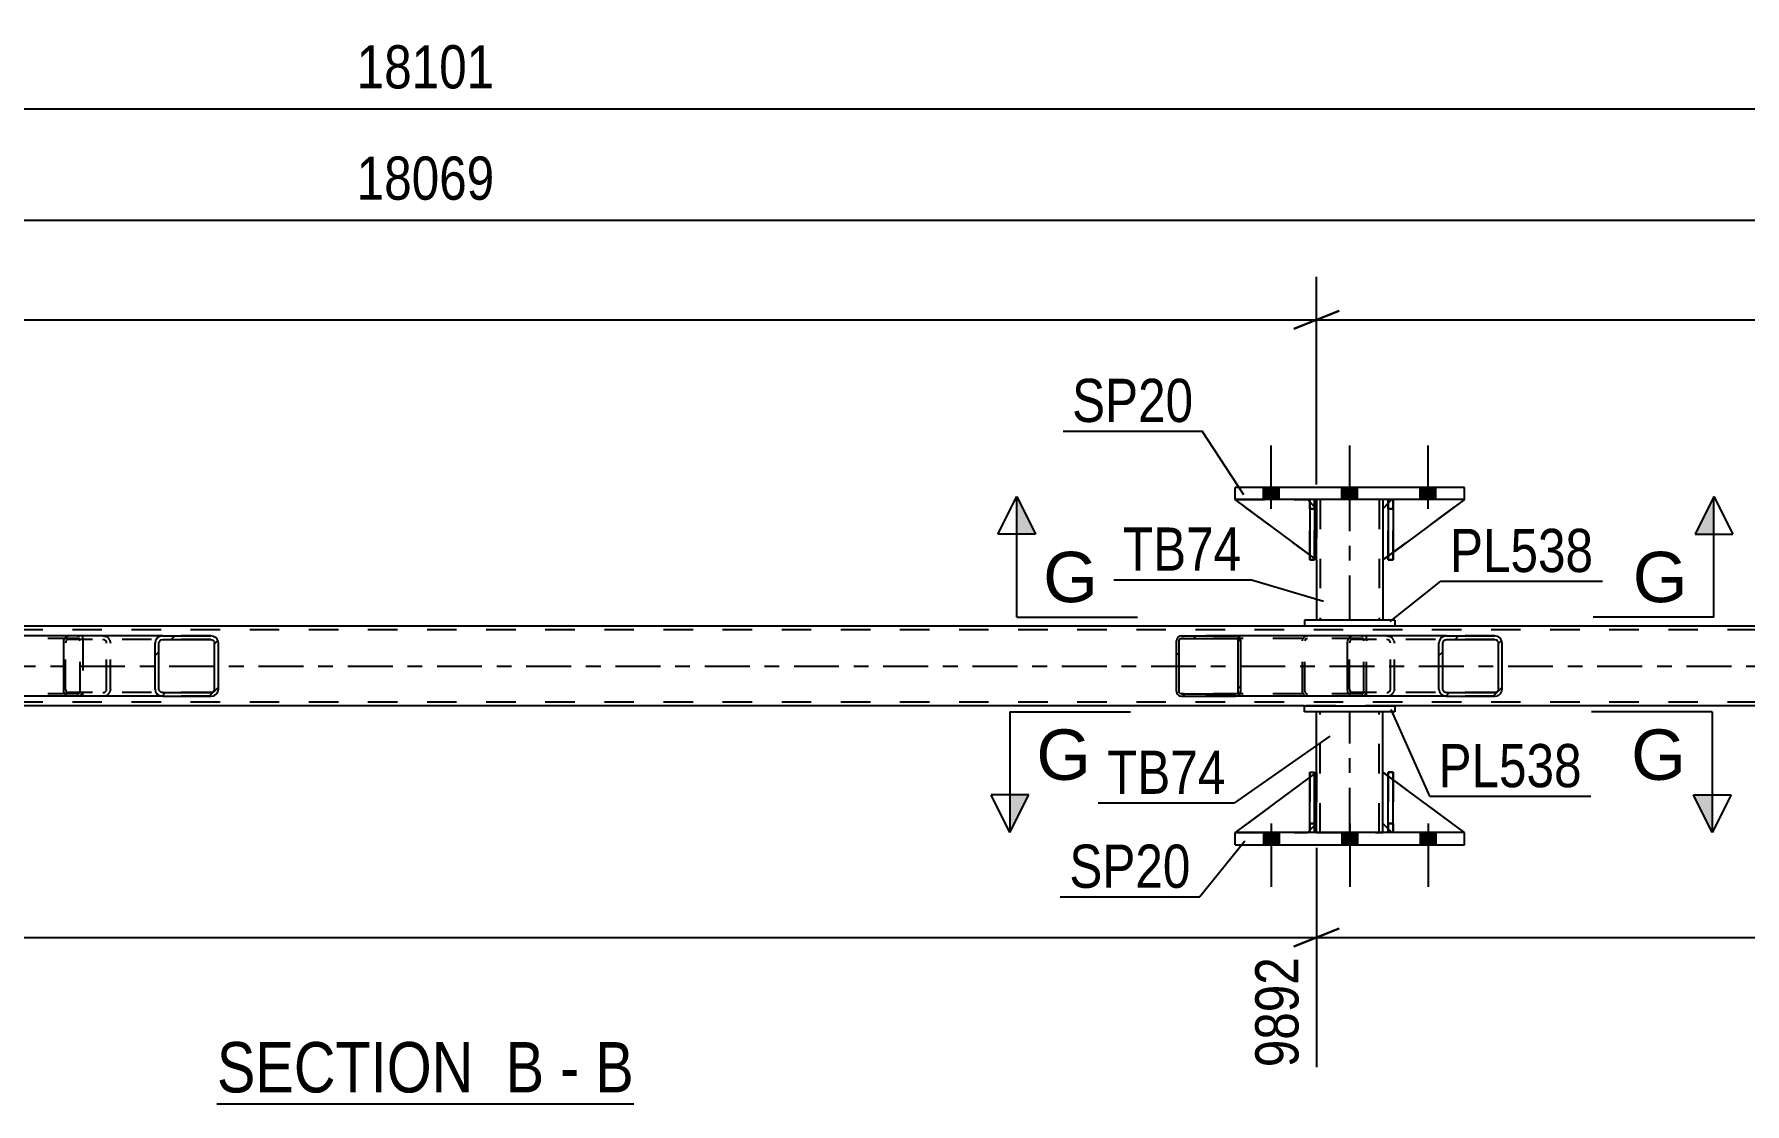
# Model space of a CAD drawing. Header units: millimetres. Extents: x 0 to 841, y 0 to 594.
# Drawn here: x 422.2 to 535.7, y 197.2 to 268.1 of the extents above; entities that cross this region are included whole.
import ezdxf

# ---------------------------------------------------------------- set-up
doc = ezdxf.new("R2010")
doc.units = ezdxf.units.MM
doc.linetypes.add('DXK_LINE_DOT2', pattern=[3.9198, 1.9599, -1.9599])
doc.linetypes.add('DXK_LINE_DOT3', pattern=[5.9187, 2.979, -0.9799, 0.9799, -0.9799])
doc.styles.add('Arial', font='ARIAL.TTF', dxfattribs={"height": 0.2})
doc.styles.add('Arial Narrow', font='ARIALN.TTF', dxfattribs={"height": 0.2})

# ---------------------------------------------------------------- blocks, each defined once
blk = doc.blocks.new('Unknown-318887585-12 - 3094')
at = {"color": 6, "linetype": 'Continuous'}
blk.add_line((434.36, 197.17), (462, 197.17), dxfattribs=at)
at = {"color": 0, "linetype": 'Continuous'}
for points in [[(452.46, 197.92), (452.46, 201.42), (434.36, 201.42), (434.36, 197.92)], [(456.07, 197.92), (456.07, 201.42), (453.51, 201.42), (453.51, 197.92)], [(458.4, 197.92), (458.4, 201.42), (457.12, 201.42), (457.12, 197.92)], [(462, 197.92), (462, 201.42), (459.45, 201.42), (459.45, 197.92)]]:
    blk.add_wipeout(points, dxfattribs=at)
at = {"color": 7, "linetype": 'Continuous', "style": 'Arial Narrow'}
for s, p in [('SECTION ', (434.36, 197.92)), ('B', (453.51, 197.92)), ('B', (459.45, 197.92)), ('-', (457.12, 197.92))]:
    blk.add_text(s, height=3.34, dxfattribs=at).set_placement(p)
blk = doc.blocks.new('Bolt-318887585-3137 - 3094')
at = {"linetype": 'Continuous'}
for points in [[(503.76, 237.23), (504.8, 237.23), (504.8, 238.03), (503.76, 238.03)], [(503.76, 237.23), (504.8, 237.23), (504.8, 238.03), (503.76, 238.03)], [(503.76, 237.23), (504.8, 237.23), (504.8, 238.03), (503.76, 238.03)], [(508.96, 237.23), (510, 237.23), (510, 238.03), (508.96, 238.03)], [(508.96, 237.23), (510, 237.23), (510, 238.03), (508.96, 238.03)], [(514.16, 237.23), (515.2, 237.23), (515.2, 238.03), (514.16, 238.03)], [(514.16, 237.23), (515.2, 237.23), (515.2, 238.03), (514.16, 238.03)], [(514.16, 237.23), (515.2, 237.23), (515.2, 238.03), (514.16, 238.03)]]:
    blk.add_hatch(color=1, dxfattribs=at).paths.add_polyline_path(points)
at = {"color": 1, "linetype": 'Continuous'}
for p, q in [((504.28, 236.63), (504.28, 240.83)), ((504.28, 236.63), (504.28, 240.83)), ((504.28, 236.63), (504.28, 240.83)), ((509.48, 236.63), (509.48, 240.83)), ((509.48, 236.63), (509.48, 240.83)), ((514.68, 236.63), (514.68, 240.83)), ((514.68, 236.63), (514.68, 240.83)), ((514.68, 236.63), (514.68, 240.83)), ((503.76, 237.23), (503.76, 238.03)), ((503.76, 237.23), (503.76, 238.03)), ((503.76, 237.23), (503.76, 238.03)), ((504.8, 237.23), (504.8, 238.03)), ((504.8, 237.23), (504.8, 238.03)), ((504.8, 237.23), (504.8, 238.03)), ((508.96, 237.23), (508.96, 238.03)), ((508.96, 237.23), (508.96, 238.03)), ((510, 237.23), (510, 238.03)), ((510, 237.23), (510, 238.03)), ((514.16, 237.23), (514.16, 238.03)), ((514.16, 237.23), (514.16, 238.03)), ((514.16, 237.23), (514.16, 238.03)), ((515.2, 237.23), (515.2, 238.03)), ((515.2, 237.23), (515.2, 238.03)), ((515.2, 237.23), (515.2, 238.03))]:
    blk.add_line(p, q, dxfattribs=at)
blk = doc.blocks.new('Bolt-318887585-3138 - 3094')
at = {"linetype": 'Continuous'}
for points in [[(504.8, 215.15), (503.76, 215.15), (503.76, 214.35), (504.8, 214.35)], [(504.8, 215.15), (503.76, 215.15), (503.76, 214.35), (504.8, 214.35)], [(504.8, 215.15), (503.76, 215.15), (503.76, 214.35), (504.8, 214.35)], [(510, 215.15), (508.96, 215.15), (508.96, 214.35), (510, 214.35)], [(510, 215.15), (508.96, 215.15), (508.96, 214.35), (510, 214.35)], [(515.2, 215.15), (514.16, 215.15), (514.16, 214.35), (515.2, 214.35)], [(515.2, 215.15), (514.16, 215.15), (514.16, 214.35), (515.2, 214.35)], [(515.2, 215.15), (514.16, 215.15), (514.16, 214.35), (515.2, 214.35)]]:
    blk.add_hatch(color=1, dxfattribs=at).paths.add_polyline_path(points)
at = {"color": 1, "linetype": 'Continuous'}
for p, q in [((504.28, 215.75), (504.28, 211.55)), ((504.28, 215.75), (504.28, 211.55)), ((504.28, 215.75), (504.28, 211.55)), ((509.48, 215.75), (509.48, 211.55)), ((509.48, 215.75), (509.48, 211.55)), ((514.68, 215.75), (514.68, 211.55)), ((514.68, 215.75), (514.68, 211.55)), ((514.68, 215.75), (514.68, 211.55)), ((503.76, 215.15), (503.76, 214.35)), ((503.76, 215.15), (503.76, 214.35)), ((503.76, 215.15), (503.76, 214.35)), ((504.8, 215.15), (504.8, 214.35)), ((504.8, 215.15), (504.8, 214.35)), ((504.8, 215.15), (504.8, 214.35)), ((508.96, 215.15), (508.96, 214.35)), ((508.96, 215.15), (508.96, 214.35)), ((510, 215.15), (510, 214.35)), ((510, 215.15), (510, 214.35)), ((514.16, 215.15), (514.16, 214.35)), ((514.16, 215.15), (514.16, 214.35)), ((514.16, 215.15), (514.16, 214.35)), ((515.2, 215.15), (515.2, 214.35)), ((515.2, 215.15), (515.2, 214.35)), ((515.2, 215.15), (515.2, 214.35))]:
    blk.add_line(p, q, dxfattribs=at)
blk = doc.blocks.new('Part-318887585-3231 - 3094')
at = {"color": 2, "linetype": 'Continuous'}
for p, q in [((512.35, 237.23), (512.03, 237.23)), ((512.03, 237.23), (512.03, 233.23)), ((512.35, 237.23), (512.35, 237.23)), ((512.35, 237.23), (512.35, 233.23)), ((512.35, 233.23), (512.03, 233.23))]:
    blk.add_line(p, q, dxfattribs=at)
at = {"color": 7, "linetype": 'DXK_LINE_DOT2'}
for p, q in [((512.03, 236.63), (512.03, 237.23)), ((512.35, 236.63), (512.35, 237.23)), ((512.35, 237.23), (512.35, 237.23)), ((512.35, 236.63), (512.03, 236.63)), ((512.03, 236.63), (512.03, 233.23)), ((512.35, 233.23), (512.35, 236.63))]:
    blk.add_line(p, q, dxfattribs=at)
blk = doc.blocks.new('Part-318887585-3232 - 3094')
at = {"color": 7, "linetype": 'DXK_LINE_DOT2'}
for p, q in [((507.28, 233.23), (501.88, 237.23)), ((501.88, 237.23), (506.68, 237.23)), ((506.68, 237.23), (507.28, 236.63)), ((507.28, 236.63), (506.68, 237.23)), ((507.28, 236.63), (507.28, 233.23)), ((507.28, 236.63), (507.28, 236.63)), ((507.28, 236.63), (507.28, 233.23))]:
    blk.add_line(p, q, dxfattribs=at)
blk = doc.blocks.new('Part-318887585-3168 - 3094')
at = {"linetype": 'Continuous'}
h = blk.add_hatch(dxfattribs=at)
h.set_pattern_fill('', scale=0.7, style=0, pattern_type=0)
h.set_pattern_definition([(45, (502.2196, 227.995), (-1.57154, 1.57154), [])])
h.paths.add_polyline_path([(502.25, 227.87), (502.22, 227.99), (502.15, 228.1), (502.04, 228.17), (501.9, 228.19), (498.33, 228.19), (498.2, 228.17), (498.09, 228.1), (498.01, 227.99), (497.99, 227.87), (497.99, 224.51), (498.01, 224.39), (498.09, 224.29), (498.2, 224.22), (498.33, 224.19), (501.9, 224.19), (502.04, 224.22), (502.15, 224.29), (502.22, 224.39), (502.25, 224.51)])
h.paths.add_polyline_path([(502.06, 224.45), (502.03, 224.4), (501.97, 224.36), (501.9, 224.35), (498.33, 224.35), (498.26, 224.36), (498.21, 224.4), (498.17, 224.45), (498.16, 224.51), (498.16, 227.87), (498.17, 227.93), (498.21, 227.99), (498.26, 228.02), (498.33, 228.03), (501.9, 228.03), (501.97, 228.02), (502.03, 227.99), (502.06, 227.93), (502.08, 227.87), (502.08, 224.51)])
at = {"color": 2, "linetype": 'Continuous'}
for p, q in [((498.33, 228.19), (498.2, 228.17)), ((498.21, 227.99), (498.26, 228.02)), ((498.26, 228.02), (498.33, 228.03)), ((498.33, 228.19), (501.9, 228.19)), ((498.33, 228.03), (501.9, 228.03)), ((509.6, 228.19), (501.9, 228.19)), ((502.04, 228.17), (501.9, 228.19)), ((501.9, 228.03), (501.97, 228.02)), ((501.97, 228.02), (502.03, 227.99)), ((498.01, 227.99), (497.99, 227.87)), ((497.99, 224.51), (497.99, 227.87)), ((498.16, 227.87), (498.17, 227.93)), ((498.16, 224.51), (498.16, 227.87)), ((498.17, 227.93), (498.21, 227.99)), ((502.03, 227.99), (502.06, 227.93)), ((502.06, 227.93), (502.08, 227.87)), ((502.08, 224.51), (502.08, 227.87)), ((502.25, 227.87), (502.22, 227.99)), ((502.25, 224.51), (502.25, 227.87)), ((497.99, 224.51), (498.01, 224.39)), ((498.17, 224.45), (498.16, 224.51)), ((498.21, 224.4), (498.17, 224.45)), ((498.2, 224.22), (498.33, 224.19)), ((498.26, 224.36), (498.21, 224.4)), ((498.33, 224.35), (498.26, 224.36)), ((498.33, 224.35), (501.9, 224.35)), ((498.33, 224.19), (501.9, 224.19)), ((501.97, 224.36), (501.9, 224.35)), ((501.9, 224.19), (502.04, 224.22)), ((509.6, 224.19), (501.9, 224.19)), ((502.03, 224.4), (501.97, 224.36)), ((502.06, 224.45), (502.03, 224.4)), ((502.08, 224.51), (502.06, 224.45)), ((502.22, 224.39), (502.25, 224.51))]:
    blk.add_line(p, q, dxfattribs=at)
at = {"color": 7, "linetype": 'DXK_LINE_DOT2'}
for p, q in [((501.9, 228.19), (498.33, 228.19)), ((510.25, 228.03), (498.33, 228.03)), ((506.55, 228.17), (506.68, 228.19)), ((506.57, 227.99), (506.61, 228.02)), ((506.61, 228.02), (506.68, 228.03)), ((510.25, 228.19), (509.6, 228.19)), ((510.25, 228.19), (510.38, 228.17)), ((510.32, 228.02), (510.25, 228.03)), ((510.37, 227.99), (510.32, 228.02)), ((506.34, 227.87), (506.36, 227.99)), ((506.34, 224.51), (506.34, 227.87)), ((506.52, 227.93), (506.51, 227.87)), ((506.51, 224.51), (506.51, 227.87)), ((506.56, 227.99), (506.52, 227.93)), ((506.56, 227.99), (506.57, 227.99)), ((510.41, 227.93), (510.37, 227.99)), ((510.42, 227.87), (510.41, 227.93)), ((510.42, 224.51), (510.42, 227.87)), ((510.57, 227.99), (510.59, 227.9)), ((510.59, 227.9), (510.59, 227.87)), ((510.59, 224.51), (510.59, 227.87)), ((510.25, 224.35), (498.33, 224.35)), ((501.9, 224.19), (498.33, 224.19)), ((506.36, 224.39), (506.34, 224.51)), ((506.51, 224.51), (506.52, 224.45)), ((506.52, 224.45), (506.56, 224.4)), ((506.68, 224.19), (506.55, 224.22)), ((506.56, 224.4), (506.57, 224.39)), ((506.57, 224.39), (506.61, 224.36)), ((506.61, 224.36), (506.68, 224.35)), ((510.25, 224.19), (509.6, 224.19)), ((510.25, 224.35), (510.32, 224.36)), ((510.38, 224.22), (510.25, 224.19)), ((510.32, 224.36), (510.37, 224.4)), ((510.37, 224.4), (510.41, 224.45)), ((510.41, 224.45), (510.42, 224.51)), ((510.59, 224.49), (510.57, 224.39)), ((510.59, 224.51), (510.59, 224.49))]:
    blk.add_line(p, q, dxfattribs=at)
at = {"color": 2, "linetype": 'Continuous'}
for centre, start, end in [((498.32, 227.86), 110.7583, 155.68), ((501.92, 227.86), 24.32, 69.2417), ((498.32, 224.53), 204.32, 249.2417), ((501.92, 224.53), 290.7583, 335.68)]:
    blk.add_arc(centre, 0.331, start, end, dxfattribs=at)
at = {"color": 7, "linetype": 'DXK_LINE_DOT2'}
for centre, start, end in [((506.67, 227.86), 110.7583, 155.68), ((506.67, 224.53), 204.32, 249.2417), ((510.27, 224.53), 290.7583, 335.68)]:
    blk.add_arc(centre, 0.331, start, end, dxfattribs=at)
blk = doc.blocks.new('Part-318887585-3233 - 3094')
at = {"color": 2, "linetype": 'Continuous'}
for p, q in [((506.83, 233.56), (501.88, 237.23)), ((506.83, 237.08), (506.68, 237.23)), ((507.28, 236.63), (507.15, 236.76)), ((507.28, 236.63), (507.28, 236.63)), ((507.28, 233.23), (507.28, 236.63)), ((507.15, 233.33), (507.28, 233.23)), ((507.28, 233.23), (507.28, 233.23))]:
    blk.add_line(p, q, dxfattribs=at)
at = {"color": 7, "linetype": 'DXK_LINE_DOT2'}
for p, q in [((506.68, 237.23), (501.88, 237.23)), ((506.68, 237.23), (507.28, 236.63)), ((507.15, 236.76), (506.83, 237.08)), ((507.28, 236.63), (507.28, 233.23)), ((507.15, 233.33), (506.83, 233.56))]:
    blk.add_line(p, q, dxfattribs=at)
blk = doc.blocks.new('Part-318887585-3169 - 3094')
at = {"linetype": 'Continuous'}
h = blk.add_hatch(dxfattribs=at)
h.set_pattern_fill('', scale=0.7, style=0, pattern_type=0)
h.set_pattern_definition([(45, (434.4174, 227.8961), (-1.57154, 1.57154), [])])
h.paths.add_polyline_path([(434.46, 227.71), (434.42, 227.9), (434.31, 228.05), (434.15, 228.16), (433.95, 228.19), (430.77, 228.19), (430.58, 228.16), (430.41, 228.05), (430.3, 227.9), (430.27, 227.71), (430.27, 224.67), (430.3, 224.49), (430.41, 224.33), (430.58, 224.23), (430.77, 224.19), (433.95, 224.19), (434.15, 224.23), (434.31, 224.33), (434.42, 224.49), (434.46, 224.67)])
h.paths.add_polyline_path([(434.19, 224.58), (434.13, 224.5), (434.05, 224.45), (433.95, 224.43), (430.77, 224.43), (430.67, 224.45), (430.59, 224.5), (430.54, 224.58), (430.52, 224.67), (430.52, 227.71), (430.54, 227.8), (430.59, 227.88), (430.67, 227.93), (430.77, 227.95), (433.95, 227.95), (434.05, 227.93), (434.13, 227.88), (434.19, 227.8), (434.2, 227.71), (434.2, 224.67)])
at = {"color": 2, "linetype": 'Continuous'}
for p, q in [((424.22, 227.9), (424.28, 228.05)), ((424.28, 228.05), (424.36, 228.16)), ((424.36, 228.16), (424.47, 228.19)), ((430.77, 228.19), (424.47, 228.19)), ((430.77, 228.19), (430.58, 228.16)), ((430.77, 228.19), (433.95, 228.19)), ((434.15, 228.16), (433.95, 228.19)), ((424.2, 227.71), (424.22, 227.9)), ((424.2, 224.67), (424.2, 227.71)), ((430.3, 227.9), (430.27, 227.71)), ((430.27, 224.67), (430.27, 227.71)), ((430.52, 227.71), (430.54, 227.8)), ((430.52, 224.67), (430.52, 227.71)), ((430.54, 227.8), (430.59, 227.88)), ((430.59, 227.88), (430.67, 227.93)), ((430.67, 227.93), (430.77, 227.95)), ((430.77, 227.95), (433.95, 227.95)), ((433.95, 227.95), (434.05, 227.93)), ((434.05, 227.93), (434.13, 227.88)), ((434.13, 227.88), (434.19, 227.8)), ((434.19, 227.8), (434.2, 227.71)), ((434.2, 224.67), (434.2, 227.71)), ((434.46, 227.71), (434.42, 227.9)), ((434.46, 224.67), (434.46, 227.71)), ((424.22, 224.49), (424.2, 224.67)), ((430.27, 224.67), (430.3, 224.49)), ((430.54, 224.58), (430.52, 224.67)), ((434.2, 224.67), (434.19, 224.58)), ((434.42, 224.49), (434.46, 224.67)), ((424.28, 224.33), (424.22, 224.49)), ((424.36, 224.23), (424.28, 224.33)), ((424.47, 224.19), (424.36, 224.23)), ((430.77, 224.19), (424.47, 224.19)), ((430.59, 224.5), (430.54, 224.58)), ((430.58, 224.23), (430.77, 224.19)), ((430.67, 224.45), (430.59, 224.5)), ((430.77, 224.43), (430.67, 224.45)), ((430.77, 224.43), (433.95, 224.43)), ((430.77, 224.19), (433.95, 224.19)), ((434.05, 224.45), (433.95, 224.43)), ((433.95, 224.19), (434.15, 224.23)), ((434.13, 224.5), (434.05, 224.45)), ((434.19, 224.58), (434.13, 224.5))]:
    blk.add_line(p, q, dxfattribs=at)
at = {"color": 7, "linetype": 'DXK_LINE_DOT2'}
for p, q in [((425.46, 227.95), (425.46, 228.19)), ((426.8, 228.19), (427, 228.16)), ((433.95, 228.19), (430.77, 228.19)), ((424.34, 227.8), (424.33, 227.71)), ((424.33, 224.67), (424.33, 227.71)), ((424.37, 227.88), (424.34, 227.8)), ((424.42, 227.93), (424.37, 227.88)), ((424.47, 227.95), (424.42, 227.93)), ((433.95, 227.95), (424.47, 227.95)), ((426.9, 227.93), (426.8, 227.95)), ((426.98, 227.88), (426.9, 227.93)), ((427.03, 227.8), (426.98, 227.88)), ((427.05, 227.71), (427.03, 227.8)), ((427.05, 224.67), (427.05, 227.71)), ((427.27, 227.9), (427.31, 227.71)), ((427.31, 224.67), (427.31, 227.71)), ((424.33, 224.67), (424.34, 224.58)), ((427.03, 224.58), (427.05, 224.67)), ((427.31, 224.67), (427.27, 224.49)), ((424.34, 224.58), (424.37, 224.5)), ((424.37, 224.5), (424.42, 224.45)), ((424.42, 224.45), (424.47, 224.43)), ((433.95, 224.43), (424.47, 224.43)), ((425.46, 224.19), (425.46, 224.43)), ((426.8, 224.43), (426.9, 224.45)), ((427, 224.23), (426.8, 224.19)), ((426.9, 224.45), (426.98, 224.5)), ((426.98, 224.5), (427.03, 224.58)), ((433.95, 224.19), (430.77, 224.19))]:
    blk.add_line(p, q, dxfattribs=at)
for centre, start, end in [((426.82, 227.7), 23.8494, 68.8059), ((426.82, 224.69), 291.1941, 336.1506)]:
    blk.add_arc(centre, 0.492, start, end, dxfattribs=at)
at = {"color": 2, "linetype": 'Continuous'}
for centre, start, end in [((430.75, 227.7), 111.1941, 156.1506), ((433.97, 227.7), 23.8494, 68.8059), ((430.75, 224.69), 203.8494, 248.8059), ((433.97, 224.69), 291.1941, 336.1506)]:
    blk.add_arc(centre, 0.492, start, end, dxfattribs=at)
blk = doc.blocks.new('Part-318887585-3234 - 3094')
at = {"color": 7, "linetype": 'DXK_LINE_DOT2'}
for p, q in [((512.28, 237.23), (511.68, 236.63)), ((511.68, 233.23), (517.08, 237.23)), ((517.08, 237.23), (512.28, 237.23)), ((511.68, 236.63), (511.68, 233.23))]:
    blk.add_line(p, q, dxfattribs=at)
blk = doc.blocks.new('Part-318887585-3174 - 3094')
at = {"color": 7, "linetype": 'DXK_LINE_DOT2'}
for p, q in [((775.6, 228.59), (111.25, 228.59)), ((512.48, 228.83), (506.48, 228.83)), ((775.6, 223.79), (111.25, 223.79)), ((512.48, 223.55), (506.48, 223.55))]:
    blk.add_line(p, q, dxfattribs=at)
at = {"color": 2, "linetype": 'Continuous'}
for p, q in [((506.48, 228.83), (257.26, 228.83)), ((676.75, 228.83), (512.48, 228.83)), ((506.48, 223.55), (257.26, 223.55)), ((676.75, 223.55), (512.48, 223.55))]:
    blk.add_line(p, q, dxfattribs=at)
at = {"color": 7, "linetype": 'DXK_LINE_DOT3'}
blk.add_line((111.59, 226.19), (775.6, 226.19), dxfattribs=at)
blk = doc.blocks.new('Part-318887585-3340 - 3094')
at = {"color": 2, "linetype": 'Continuous'}
for p, q in [((507.15, 237.23), (506.83, 237.23)), ((506.83, 237.23), (506.83, 233.23)), ((507.15, 237.23), (507.15, 237.23)), ((507.15, 237.23), (507.15, 233.23)), ((507.15, 233.23), (506.83, 233.23))]:
    blk.add_line(p, q, dxfattribs=at)
at = {"color": 7, "linetype": 'DXK_LINE_DOT2'}
for p, q in [((506.83, 236.63), (506.83, 237.23)), ((507.15, 236.63), (507.15, 237.23)), ((507.15, 237.23), (507.15, 237.23)), ((507.15, 236.63), (506.83, 236.63)), ((506.83, 236.63), (506.83, 233.23)), ((507.15, 233.23), (507.15, 236.63))]:
    blk.add_line(p, q, dxfattribs=at)
blk = doc.blocks.new('Part-318887585-3229 - 3094')
at = {"color": 7, "linetype": 'DXK_LINE_DOT2'}
for p, q in [((512.03, 236.63), (512.03, 237.23)), ((512.03, 237.23), (512.03, 237.23)), ((512.03, 237.23), (512.03, 233.23)), ((512.35, 237.23), (512.03, 237.23)), ((512.35, 236.63), (512.35, 237.23)), ((512.35, 233.23), (512.35, 237.23)), ((512.03, 233.23), (512.03, 236.63)), ((512.03, 236.63), (512.35, 236.63)), ((512.35, 236.63), (512.35, 233.23)), ((512.03, 233.23), (512.35, 233.23))]:
    blk.add_line(p, q, dxfattribs=at)
blk = doc.blocks.new('Part-318887585-3253 - 3094')
at = {"color": 7, "linetype": 'DXK_LINE_DOT2'}
for p, q in [((506.83, 236.63), (506.83, 237.23)), ((506.83, 237.23), (506.83, 237.23)), ((506.83, 237.23), (506.83, 233.23)), ((507.15, 237.23), (506.83, 237.23)), ((507.15, 236.63), (507.15, 237.23)), ((507.15, 233.23), (507.15, 237.23)), ((506.83, 233.23), (506.83, 236.63)), ((506.83, 236.63), (507.15, 236.63)), ((507.15, 236.63), (507.15, 233.23)), ((506.83, 233.23), (507.15, 233.23))]:
    blk.add_line(p, q, dxfattribs=at)
blk = doc.blocks.new('Part-318887585-3274 - 3094')
at = {"color": 7, "linetype": 'DXK_LINE_DOT2'}
for p, q in [((512.28, 237.23), (512.03, 236.99)), ((517.08, 237.23), (512.28, 237.23)), ((512.35, 233.73), (512.03, 233.49))]:
    blk.add_line(p, q, dxfattribs=at)
at = {"color": 2, "linetype": 'Continuous'}
for p, q in [((517.08, 237.23), (512.35, 233.73)), ((512.03, 236.99), (511.68, 236.63)), ((511.68, 236.63), (511.68, 233.23)), ((512.03, 233.49), (511.68, 233.23))]:
    blk.add_line(p, q, dxfattribs=at)
blk = doc.blocks.new('Part-318887585-3276 - 3094')
at = {"color": 7, "linetype": 'DXK_LINE_DOT2'}
for p, q in [((512.35, 219.15), (512.03, 219.15)), ((512.03, 215.75), (512.03, 219.15)), ((512.03, 219.15), (512.03, 215.15)), ((512.35, 219.15), (512.35, 215.75)), ((512.35, 215.15), (512.35, 219.15)), ((512.35, 215.75), (512.03, 215.75)), ((512.03, 215.15), (512.03, 215.75)), ((512.35, 215.75), (512.35, 215.15)), ((512.35, 215.15), (512.03, 215.15)), ((512.35, 215.15), (512.35, 215.15))]:
    blk.add_line(p, q, dxfattribs=at)
blk = doc.blocks.new('Part-318887585-3278 - 3094')
at = {"color": 2, "linetype": 'Continuous'}
for p, q in [((512.03, 215.15), (512.03, 219.15)), ((512.03, 219.15), (512.35, 219.15)), ((512.35, 215.15), (512.35, 219.15)), ((512.03, 215.15), (512.03, 215.15)), ((512.35, 215.15), (512.03, 215.15))]:
    blk.add_line(p, q, dxfattribs=at)
at = {"color": 7, "linetype": 'DXK_LINE_DOT2'}
for p, q in [((512.03, 219.15), (512.03, 215.75)), ((512.35, 215.75), (512.35, 219.15)), ((512.03, 215.75), (512.03, 215.15)), ((512.03, 215.75), (512.35, 215.75)), ((512.35, 215.15), (512.35, 215.75)), ((512.35, 215.15), (512.35, 215.15))]:
    blk.add_line(p, q, dxfattribs=at)
blk = doc.blocks.new('Part-318887585-3279 - 3094')
at = {"color": 7, "linetype": 'DXK_LINE_DOT2'}
for p, q in [((507.28, 219.15), (501.88, 215.15)), ((507.28, 215.75), (507.28, 219.15)), ((507.28, 219.15), (507.28, 215.75)), ((506.68, 215.15), (507.28, 215.75)), ((507.28, 215.75), (506.68, 215.15)), ((507.28, 215.75), (507.28, 215.75)), ((501.88, 215.15), (506.68, 215.15))]:
    blk.add_line(p, q, dxfattribs=at)
blk = doc.blocks.new('Part-318887585-3283 - 3094')
at = {"linetype": 'Continuous'}
h = blk.add_hatch(dxfattribs=at)
h.set_pattern_fill('', scale=0.7, style=0, pattern_type=0)
h.set_pattern_definition([(45, (519.5516, 227.8961), (-1.57154, 1.57154), [])])
h.paths.add_polyline_path([(519.59, 227.71), (519.55, 227.9), (519.44, 228.05), (519.28, 228.16), (519.09, 228.19), (515.9, 228.19), (515.71, 228.16), (515.55, 228.05), (515.44, 227.9), (515.4, 227.71), (515.4, 224.67), (515.44, 224.49), (515.55, 224.33), (515.71, 224.23), (515.9, 224.19), (519.09, 224.19), (519.28, 224.23), (519.44, 224.33), (519.55, 224.49), (519.59, 224.67)])
h.paths.add_polyline_path([(519.32, 224.58), (519.26, 224.5), (519.18, 224.45), (519.09, 224.43), (515.9, 224.43), (515.81, 224.45), (515.73, 224.5), (515.67, 224.58), (515.65, 224.67), (515.65, 227.71), (515.67, 227.8), (515.73, 227.88), (515.81, 227.93), (515.9, 227.95), (519.09, 227.95), (519.18, 227.93), (519.26, 227.88), (519.32, 227.8), (519.34, 227.71), (519.34, 224.67)])
at = {"color": 2, "linetype": 'Continuous'}
for p, q in [((509.35, 227.9), (509.41, 228.05)), ((509.41, 228.05), (509.5, 228.16)), ((509.5, 228.16), (509.6, 228.19)), ((515.9, 228.19), (509.6, 228.19)), ((515.9, 228.19), (515.71, 228.16)), ((515.9, 228.19), (519.09, 228.19)), ((519.28, 228.16), (519.09, 228.19)), ((509.33, 227.71), (509.35, 227.9)), ((509.33, 224.67), (509.33, 227.71)), ((515.44, 227.9), (515.4, 227.71)), ((515.4, 224.67), (515.4, 227.71)), ((515.65, 227.71), (515.67, 227.8)), ((515.65, 224.67), (515.65, 227.71)), ((515.67, 227.8), (515.73, 227.88)), ((515.73, 227.88), (515.81, 227.93)), ((515.81, 227.93), (515.9, 227.95)), ((515.9, 227.95), (519.09, 227.95)), ((519.09, 227.95), (519.18, 227.93)), ((519.18, 227.93), (519.26, 227.88)), ((519.26, 227.88), (519.32, 227.8)), ((519.32, 227.8), (519.34, 227.71)), ((519.34, 224.67), (519.34, 227.71)), ((519.59, 227.71), (519.55, 227.9)), ((519.59, 224.67), (519.59, 227.71)), ((509.35, 224.49), (509.33, 224.67)), ((515.4, 224.67), (515.44, 224.49)), ((515.67, 224.58), (515.65, 224.67)), ((519.34, 224.67), (519.32, 224.58)), ((519.55, 224.49), (519.59, 224.67)), ((509.41, 224.33), (509.35, 224.49)), ((509.5, 224.23), (509.41, 224.33)), ((509.6, 224.19), (509.5, 224.23)), ((515.9, 224.19), (509.6, 224.19)), ((515.73, 224.5), (515.67, 224.58)), ((515.71, 224.23), (515.9, 224.19)), ((515.81, 224.45), (515.73, 224.5)), ((515.9, 224.43), (515.81, 224.45)), ((515.9, 224.43), (519.09, 224.43)), ((515.9, 224.19), (519.09, 224.19)), ((519.18, 224.45), (519.09, 224.43)), ((519.09, 224.19), (519.28, 224.23)), ((519.26, 224.5), (519.18, 224.45)), ((519.32, 224.58), (519.26, 224.5))]:
    blk.add_line(p, q, dxfattribs=at)
at = {"color": 7, "linetype": 'DXK_LINE_DOT2'}
for p, q in [((510.59, 227.95), (510.59, 228.19)), ((511.94, 228.19), (512.13, 228.16)), ((519.09, 228.19), (515.9, 228.19)), ((509.48, 227.8), (509.47, 227.71)), ((509.47, 224.67), (509.47, 227.71)), ((509.51, 227.88), (509.48, 227.8)), ((509.55, 227.93), (509.51, 227.88)), ((509.6, 227.95), (509.55, 227.93)), ((519.09, 227.95), (509.6, 227.95)), ((512.03, 227.93), (511.94, 227.95)), ((512.11, 227.88), (512.03, 227.93)), ((512.17, 227.8), (512.11, 227.88)), ((512.19, 227.71), (512.17, 227.8)), ((512.19, 224.67), (512.19, 227.71)), ((512.4, 227.9), (512.44, 227.71)), ((512.44, 224.67), (512.44, 227.71)), ((509.47, 224.67), (509.48, 224.58)), ((512.17, 224.58), (512.19, 224.67)), ((512.44, 224.67), (512.4, 224.49)), ((509.48, 224.58), (509.51, 224.5)), ((509.51, 224.5), (509.55, 224.45)), ((509.55, 224.45), (509.6, 224.43)), ((519.09, 224.43), (509.6, 224.43)), ((510.59, 224.19), (510.59, 224.43)), ((511.94, 224.43), (512.03, 224.45)), ((512.13, 224.23), (511.94, 224.19)), ((512.03, 224.45), (512.11, 224.5)), ((512.11, 224.5), (512.17, 224.58)), ((519.09, 224.19), (515.9, 224.19))]:
    blk.add_line(p, q, dxfattribs=at)
for centre, start, end in [((511.95, 227.7), 23.8494, 68.8059), ((511.95, 224.69), 291.1941, 336.1506)]:
    blk.add_arc(centre, 0.492, start, end, dxfattribs=at)
at = {"color": 2, "linetype": 'Continuous'}
for centre, start, end in [((515.89, 227.7), 111.1941, 156.1506), ((519.1, 227.7), 23.8494, 68.8059), ((515.89, 224.69), 203.8494, 248.8059), ((519.1, 224.69), 291.1941, 336.1506)]:
    blk.add_arc(centre, 0.492, start, end, dxfattribs=at)
blk = doc.blocks.new('Part-318887585-3286 - 3094')
at = {"color": 7, "linetype": 'DXK_LINE_DOT2'}
for p, q in [((507.15, 219.06), (506.83, 218.82)), ((507.28, 215.75), (507.28, 219.15)), ((507.28, 215.75), (506.68, 215.15)), ((507.15, 215.63), (506.83, 215.31)), ((501.88, 215.15), (506.68, 215.15))]:
    blk.add_line(p, q, dxfattribs=at)
at = {"color": 2, "linetype": 'Continuous'}
for p, q in [((507.28, 219.15), (507.15, 219.06)), ((507.28, 215.75), (507.28, 219.15)), ((506.83, 218.82), (501.88, 215.15)), ((507.28, 215.75), (507.15, 215.63)), ((507.28, 215.75), (507.28, 215.75)), ((506.83, 215.31), (506.68, 215.15))]:
    blk.add_line(p, q, dxfattribs=at)
blk = doc.blocks.new('Part-318887585-3287 - 3094')
at = {"color": 7, "linetype": 'DXK_LINE_DOT2'}
for p, q in [((511.68, 215.75), (511.68, 219.15)), ((511.68, 219.15), (517.08, 215.15)), ((512.28, 215.15), (511.68, 215.75)), ((517.08, 215.15), (512.28, 215.15))]:
    blk.add_line(p, q, dxfattribs=at)
blk = doc.blocks.new('Part-318887585-3288 - 3094')
at = {"color": 2, "linetype": 'Continuous'}
for p, q in [((511.68, 215.75), (511.68, 219.15)), ((512.03, 218.89), (511.68, 219.15)), ((517.08, 215.15), (512.35, 218.65)), ((512.03, 215.4), (511.68, 215.75))]:
    blk.add_line(p, q, dxfattribs=at)
at = {"color": 7, "linetype": 'DXK_LINE_DOT2'}
for p, q in [((512.35, 218.65), (512.03, 218.89)), ((512.28, 215.15), (512.03, 215.4)), ((517.08, 215.15), (512.28, 215.15)), ((517.08, 215.15), (517.08, 215.15)), ((517.08, 215.15), (517.08, 215.15))]:
    blk.add_line(p, q, dxfattribs=at)
blk = doc.blocks.new('Part-318887585-3293 - 3094')
at = {"color": 2, "linetype": 'Continuous'}
for p, q in [((501.88, 214.35), (501.88, 215.15)), ((517.08, 215.15), (501.88, 215.15)), ((517.08, 214.35), (517.08, 215.15)), ((501.88, 214.35), (517.08, 214.35))]:
    blk.add_line(p, q, dxfattribs=at)
at = {"color": 7, "linetype": 'DXK_LINE_DOT2'}
for p, q in [((501.88, 214.35), (501.88, 215.15)), ((517.08, 214.35), (517.08, 215.15))]:
    blk.add_line(p, q, dxfattribs=at)
blk = doc.blocks.new('Part-318887585-3298 - 3094')
at = {"color": 2, "linetype": 'Continuous'}
for p, q in [((501.88, 237.23), (501.88, 238.03)), ((517.08, 238.03), (501.88, 238.03)), ((517.08, 237.23), (501.88, 237.23)), ((517.08, 237.23), (517.08, 238.03))]:
    blk.add_line(p, q, dxfattribs=at)
at = {"color": 7, "linetype": 'DXK_LINE_DOT2'}
for p, q in [((501.88, 237.23), (501.88, 238.03)), ((517.08, 237.23), (517.08, 238.03))]:
    blk.add_line(p, q, dxfattribs=at)
blk = doc.blocks.new('Part-318887585-3309 - 3094')
at = {"linetype": 'Continuous'}
h = blk.add_hatch(dxfattribs=at)
h.set_pattern_fill('', scale=0.7, style=0, pattern_type=0)
h.set_pattern_definition([(45, (417.0853, 227.995), (-1.57154, 1.57154), [])])
h.paths.add_polyline_path([(417.11, 227.87), (417.09, 227.99), (417.01, 228.1), (416.9, 228.17), (416.77, 228.19), (413.2, 228.19), (413.06, 228.17), (412.95, 228.1), (412.88, 227.99), (412.85, 227.87), (412.85, 224.51), (412.88, 224.39), (412.95, 224.29), (413.06, 224.22), (413.2, 224.19), (416.77, 224.19), (416.9, 224.22), (417.01, 224.29), (417.09, 224.39), (417.11, 224.51)])
h.paths.add_polyline_path([(416.93, 224.45), (416.89, 224.4), (416.84, 224.36), (416.77, 224.35), (413.2, 224.35), (413.13, 224.36), (413.07, 224.4), (413.04, 224.45), (413.02, 224.51), (413.02, 227.87), (413.04, 227.93), (413.07, 227.99), (413.13, 228.02), (413.2, 228.03), (416.77, 228.03), (416.84, 228.02), (416.89, 227.99), (416.93, 227.93), (416.94, 227.87), (416.94, 224.51)])
at = {"color": 2, "linetype": 'Continuous'}
for p, q in [((413.2, 228.19), (413.06, 228.17)), ((413.07, 227.99), (413.13, 228.02)), ((413.13, 228.02), (413.2, 228.03)), ((413.2, 228.19), (416.77, 228.19)), ((413.2, 228.03), (416.77, 228.03)), ((424.47, 228.19), (416.77, 228.19)), ((416.9, 228.17), (416.77, 228.19)), ((416.77, 228.03), (416.84, 228.02)), ((416.84, 228.02), (416.89, 227.99)), ((412.88, 227.99), (412.85, 227.87)), ((412.85, 224.51), (412.85, 227.87)), ((413.02, 227.87), (413.04, 227.93)), ((413.02, 224.51), (413.02, 227.87)), ((413.04, 227.93), (413.07, 227.99)), ((416.89, 227.99), (416.93, 227.93)), ((416.93, 227.93), (416.94, 227.87)), ((416.94, 224.51), (416.94, 227.87)), ((417.11, 227.87), (417.09, 227.99)), ((417.11, 224.51), (417.11, 227.87)), ((412.85, 224.51), (412.88, 224.39)), ((413.04, 224.45), (413.02, 224.51)), ((413.07, 224.4), (413.04, 224.45)), ((413.06, 224.22), (413.2, 224.19)), ((413.13, 224.36), (413.07, 224.4)), ((413.2, 224.35), (413.13, 224.36)), ((413.2, 224.35), (416.77, 224.35)), ((413.2, 224.19), (416.77, 224.19)), ((416.84, 224.36), (416.77, 224.35)), ((416.77, 224.19), (416.9, 224.22)), ((424.47, 224.19), (416.77, 224.19)), ((416.89, 224.4), (416.84, 224.36)), ((416.93, 224.45), (416.89, 224.4)), ((416.94, 224.51), (416.93, 224.45)), ((417.09, 224.39), (417.11, 224.51))]:
    blk.add_line(p, q, dxfattribs=at)
at = {"color": 7, "linetype": 'DXK_LINE_DOT2'}
for p, q in [((416.77, 228.19), (413.2, 228.19)), ((425.12, 228.03), (413.2, 228.03)), ((421.41, 228.17), (421.54, 228.19)), ((421.44, 227.99), (421.48, 228.02)), ((421.48, 228.02), (421.54, 228.03)), ((425.12, 228.19), (424.47, 228.19)), ((425.12, 228.19), (425.25, 228.17)), ((425.19, 228.02), (425.12, 228.03)), ((425.24, 227.99), (425.19, 228.02)), ((421.2, 227.87), (421.23, 227.99)), ((421.2, 224.51), (421.2, 227.87)), ((421.39, 227.93), (421.37, 227.87)), ((421.37, 224.51), (421.37, 227.87)), ((421.42, 227.99), (421.39, 227.93)), ((421.42, 227.99), (421.44, 227.99)), ((425.28, 227.93), (425.24, 227.99)), ((425.29, 227.87), (425.28, 227.93)), ((425.29, 224.51), (425.29, 227.87)), ((425.43, 227.99), (425.46, 227.9)), ((425.46, 227.9), (425.46, 227.87)), ((425.46, 227.87), (425.46, 224.51)), ((425.12, 224.35), (413.2, 224.35)), ((416.77, 224.19), (413.2, 224.19)), ((421.23, 224.39), (421.2, 224.51)), ((421.37, 224.51), (421.39, 224.45)), ((421.39, 224.45), (421.42, 224.4)), ((421.54, 224.19), (421.41, 224.22)), ((421.42, 224.4), (421.48, 224.36)), ((421.48, 224.36), (421.54, 224.35)), ((425.12, 224.19), (424.47, 224.19)), ((425.12, 224.35), (425.19, 224.36)), ((425.25, 224.22), (425.12, 224.19)), ((425.19, 224.36), (425.24, 224.4)), ((425.24, 224.4), (425.28, 224.45)), ((425.28, 224.45), (425.29, 224.51)), ((425.46, 224.49), (425.43, 224.39)), ((425.46, 224.51), (425.46, 224.49))]:
    blk.add_line(p, q, dxfattribs=at)
at = {"color": 2, "linetype": 'Continuous'}
for centre, start, end in [((413.18, 227.86), 110.7583, 155.68), ((416.78, 227.86), 24.32, 69.2417), ((413.18, 224.53), 204.32, 249.2417), ((416.78, 224.53), 290.7583, 335.68)]:
    blk.add_arc(centre, 0.331, start, end, dxfattribs=at)
at = {"color": 7, "linetype": 'DXK_LINE_DOT2'}
for centre, start, end in [((421.53, 227.86), 110.7583, 155.68), ((421.53, 224.53), 204.32, 249.2417), ((425.13, 224.53), 290.7583, 335.68)]:
    blk.add_arc(centre, 0.331, start, end, dxfattribs=at)
blk = doc.blocks.new('Part-318887585-3311 - 3094')
at = {"color": 7, "linetype": 'DXK_LINE_DOT2'}
for p, q in [((506.83, 219.15), (507.15, 219.15)), ((506.83, 215.75), (506.83, 219.15)), ((506.83, 219.15), (506.83, 215.15)), ((507.15, 219.15), (507.15, 215.75)), ((507.15, 215.15), (507.15, 219.06)), ((507.15, 215.75), (506.83, 215.75)), ((506.83, 215.15), (506.83, 215.75)), ((507.15, 215.75), (507.15, 215.15)), ((507.15, 215.15), (506.83, 215.15)), ((507.15, 215.15), (507.15, 215.15))]:
    blk.add_line(p, q, dxfattribs=at)
blk = doc.blocks.new('Part-318887585-3313 - 3094')
at = {"color": 2, "linetype": 'Continuous'}
for p, q in [((506.83, 215.15), (506.83, 219.15)), ((506.83, 219.15), (507.15, 219.15)), ((507.15, 215.15), (507.15, 219.15)), ((506.83, 215.15), (506.83, 215.15)), ((507.15, 215.15), (506.83, 215.15))]:
    blk.add_line(p, q, dxfattribs=at)
at = {"color": 7, "linetype": 'DXK_LINE_DOT2'}
for p, q in [((506.83, 219.15), (506.83, 215.75)), ((507.15, 215.75), (507.15, 219.15)), ((506.83, 215.75), (506.83, 215.15)), ((506.83, 215.75), (507.15, 215.75)), ((507.15, 215.15), (507.15, 215.75)), ((507.15, 215.15), (507.15, 215.15))]:
    blk.add_line(p, q, dxfattribs=at)
blk = doc.blocks.new('Part-318887585-3324 - 3094')
at = {"color": 2, "linetype": 'Continuous'}
for p, q in [((507.28, 237.23), (507.28, 236.63)), ((511.68, 237.23), (511.68, 236.63)), ((507.28, 233.23), (507.28, 229.23)), ((511.68, 233.23), (511.68, 229.23))]:
    blk.add_line(p, q, dxfattribs=at)
at = {"color": 7, "linetype": 'DXK_LINE_DOT2'}
for p, q in [((511.68, 237.23), (507.28, 237.23)), ((507.52, 237.23), (507.52, 229.23)), ((511.44, 237.23), (511.44, 229.23)), ((507.28, 236.63), (507.28, 233.23)), ((511.68, 236.63), (511.68, 233.23)), ((511.68, 229.23), (507.28, 229.23))]:
    blk.add_line(p, q, dxfattribs=at)
at = {"color": 7, "linetype": 'DXK_LINE_DOT3'}
blk.add_line((509.48, 229.23), (509.48, 237.23), dxfattribs=at)
blk = doc.blocks.new('Part-318887585-3329 - 3094')
at = {"color": 2, "linetype": 'Continuous'}
for p, q in [((512.48, 229.23), (506.48, 229.23)), ((506.48, 229.23), (506.48, 228.83)), ((512.48, 229.23), (512.48, 228.83)), ((512.48, 228.83), (506.48, 228.83))]:
    blk.add_line(p, q, dxfattribs=at)
blk = doc.blocks.new('Part-318887585-3334 - 3094')
at = {"color": 2, "linetype": 'Continuous'}
for p, q in [((506.48, 223.55), (512.48, 223.55)), ((506.48, 223.15), (506.48, 223.55)), ((512.48, 223.55), (512.48, 223.15)), ((512.48, 223.15), (506.48, 223.15))]:
    blk.add_line(p, q, dxfattribs=at)
blk = doc.blocks.new('Part-318887585-3339 - 3094')
at = {"color": 2, "linetype": 'Continuous'}
for p, q in [((507.28, 219.15), (507.28, 223.15)), ((511.68, 219.15), (511.68, 223.15)), ((507.28, 215.15), (507.28, 215.75)), ((511.68, 215.15), (511.68, 215.75))]:
    blk.add_line(p, q, dxfattribs=at)
at = {"color": 7, "linetype": 'DXK_LINE_DOT2'}
for p, q in [((511.68, 223.15), (507.28, 223.15)), ((507.52, 215.15), (507.52, 223.15)), ((511.44, 215.15), (511.44, 223.15)), ((507.28, 215.75), (507.28, 219.15)), ((511.68, 215.75), (511.68, 219.15)), ((507.28, 215.15), (511.68, 215.15))]:
    blk.add_line(p, q, dxfattribs=at)
at = {"color": 7, "linetype": 'DXK_LINE_DOT3'}
blk.add_line((509.48, 215.15), (509.48, 223.15), dxfattribs=at)
blk = doc.blocks.new('StraightDimension-318887585-11623 - 3094')
at = {"color": 7, "linetype": 'Continuous'}
for p, q in [((507.28, 238.23), (507.28, 252)), ((505.78, 248.55), (508.78, 249.75)), ((252.06, 249.15), (507.28, 249.15))]:
    blk.add_line(p, q, dxfattribs=at)
blk = doc.blocks.new('StraightDimension-318887585-11662 - 3094')
at = {"color": 7, "linetype": 'Continuous'}
for p, q in [((507.28, 214.15), (507.28, 199.59)), ((508.78, 208.8), (505.78, 207.6)), ((507.28, 208.2), (677.55, 208.2))]:
    blk.add_line(p, q, dxfattribs=at)
blk = doc.blocks.new('StraightDimension-318887585-3431 - 3094')
at = {"color": 7, "linetype": 'Continuous'}
blk.add_line((109.95, 263.15), (786.46, 263.15), dxfattribs=at)
at = {"color": 0}
blk.add_wipeout([(453.37, 263.9), (453.37, 268.1), (443.03, 268.1), (443.03, 263.9)], dxfattribs=at)
at = {"color": 3, "style": 'Arial Narrow'}
blk.add_text('18101', height=2.863, dxfattribs=at).set_placement((443.63, 264.5))
blk = doc.blocks.new('StraightDimension-318887585-8802 - 3094')
at = {"color": 7, "linetype": 'Continuous'}
blk.add_line((110.58, 255.77), (785.82, 255.77), dxfattribs=at)
at = {"color": 0}
blk.add_wipeout([(453.37, 256.52), (453.37, 260.72), (443.03, 260.72), (443.03, 256.52)], dxfattribs=at)
at = {"color": 3, "style": 'Arial Narrow'}
blk.add_text('18069', height=2.863, dxfattribs=at).set_placement((443.63, 257.12))
blk = doc.blocks.new('StraightDimension-318887585-11622 - 3094')
at = {"color": 7, "linetype": 'Continuous'}
for p, q in [((507.28, 238.23), (507.28, 252)), ((508.78, 249.75), (505.78, 248.55)), ((507.28, 249.15), (677.55, 249.15))]:
    blk.add_line(p, q, dxfattribs=at)
blk = doc.blocks.new('StraightDimension-318887585-11663 - 3094')
at = {"color": 7, "linetype": 'Continuous'}
for p, q in [((507.28, 214.15), (507.28, 199.59)), ((505.78, 207.6), (508.78, 208.8)), ((252.06, 208.2), (507.28, 208.2))]:
    blk.add_line(p, q, dxfattribs=at)
at = {"color": 0, "linetype": 'Continuous'}
blk.add_wipeout([(506.68, 207.5), (502.48, 207.5), (502.48, 198.99), (506.68, 198.99)], dxfattribs=at)
at = {"color": 3, "linetype": 'Continuous', "style": 'Arial Narrow'}
blk.add_text('9892', height=2.863, rotation=90.0002, dxfattribs=at).set_placement((506.08, 199.59))
blk = doc.blocks.new('Mark-318887585-3289 - 3094')
at = {"color": 30, "linetype": 'Continuous'}
for p in [(502.52, 214.59), (490.29, 210.89)]:
    blk.add_line(p, (499.53, 210.89), dxfattribs=at)
at = {"color": 0}
blk.add_wipeout([(498.93, 211.49), (498.93, 214.49), (490.89, 214.49), (490.89, 211.49)], dxfattribs=at)
blk.add_wipeout([(498.93, 211.49), (498.93, 214.49), (490.89, 214.49), (490.89, 211.49)], dxfattribs=at)
at = {"color": 3, "style": 'Arial Narrow'}
blk.add_text('SP20', height=2.863, dxfattribs=at).set_placement((490.89, 211.49))
blk = doc.blocks.new('Mark-318887585-3294 - 3094')
at = {"color": 30, "linetype": 'Continuous'}
for p in [(490.47, 241.78), (502.46, 237.56)]:
    blk.add_line(p, (499.7, 241.78), dxfattribs=at)
at = {"color": 0}
blk.add_wipeout([(499.1, 242.38), (499.1, 245.38), (491.07, 245.38), (491.07, 242.38)], dxfattribs=at)
blk.add_wipeout([(499.1, 242.38), (499.1, 245.38), (491.07, 245.38), (491.07, 242.38)], dxfattribs=at)
at = {"color": 3, "style": 'Arial Narrow'}
blk.add_text('SP20', height=2.863, dxfattribs=at).set_placement((491.07, 242.38))
blk = doc.blocks.new('Mark-318887585-3320 - 3094')
at = {"color": 30, "linetype": 'Continuous'}
for p in [(493.84, 231.92), (507.73, 230.48)]:
    blk.add_line(p, (502.9, 231.92), dxfattribs=at)
at = {"color": 0}
blk.add_wipeout([(502.3, 232.52), (502.3, 235.52), (494.44, 235.52), (494.44, 232.52)], dxfattribs=at)
blk.add_wipeout([(502.3, 232.52), (502.3, 235.52), (494.44, 235.52), (494.44, 232.52)], dxfattribs=at)
at = {"color": 3, "style": 'Arial Narrow'}
blk.add_text('TB74', height=2.863, dxfattribs=at).set_placement((494.44, 232.52))
blk = doc.blocks.new('Mark-318887585-3325 - 3094')
at = {"color": 30, "linetype": 'Continuous'}
for p, q in [((512.17, 229.14), (515.53, 231.83)), ((515.53, 231.83), (526.24, 231.83))]:
    blk.add_line(p, q, dxfattribs=at)
at = {"color": 0}
blk.add_wipeout([(525.64, 232.43), (525.64, 235.43), (516.13, 235.43), (516.13, 232.43)], dxfattribs=at)
blk.add_wipeout([(525.64, 232.43), (525.64, 235.43), (516.13, 235.43), (516.13, 232.43)], dxfattribs=at)
at = {"color": 3, "style": 'Arial Narrow'}
blk.add_text('PL538', height=2.863, dxfattribs=at).set_placement((516.13, 232.43))
blk = doc.blocks.new('Mark-318887585-3330 - 3094')
at = {"color": 30, "linetype": 'Continuous'}
for p, q in [((512.21, 223.31), (514.77, 217.56)), ((514.77, 217.56), (525.47, 217.56))]:
    blk.add_line(p, q, dxfattribs=at)
at = {"color": 0}
blk.add_wipeout([(524.87, 218.16), (524.87, 221.16), (515.37, 221.16), (515.37, 218.16)], dxfattribs=at)
blk.add_wipeout([(524.87, 218.16), (524.87, 221.16), (515.37, 221.16), (515.37, 218.16)], dxfattribs=at)
at = {"color": 3, "style": 'Arial Narrow'}
blk.add_text('PL538', height=2.863, dxfattribs=at).set_placement((515.37, 218.16))
blk = doc.blocks.new('Mark-318887585-3335 - 3094')
at = {"color": 30, "linetype": 'Continuous'}
for p in [(508.17, 221.54), (492.79, 217.12)]:
    blk.add_line(p, (501.84, 217.12), dxfattribs=at)
at = {"color": 0}
blk.add_wipeout([(501.24, 217.72), (501.24, 220.72), (493.39, 220.72), (493.39, 217.72)], dxfattribs=at)
blk.add_wipeout([(501.24, 217.72), (501.24, 220.72), (493.39, 220.72), (493.39, 217.72)], dxfattribs=at)
at = {"color": 3, "style": 'Arial Narrow'}
blk.add_text('TB74', height=2.863, dxfattribs=at).set_placement((493.39, 217.72))
blk = doc.blocks.new('SectionMark-318887585-3593 - 3094')
at = {"linetype": 'Continuous'}
for points in [[(486.95, 217.65), (488.2, 217.65), (486.95, 215.15)], [(532.27, 217.65), (533.52, 217.65), (533.52, 215.15)]]:
    blk.add_hatch(color=6, dxfattribs=at).paths.add_polyline_path(points)
at = {"color": 6, "linetype": 'Continuous'}
for p, q in [((486.95, 223.15), (494.95, 223.15)), ((486.95, 223.15), (486.95, 215.15)), ((533.52, 223.15), (525.52, 223.15)), ((533.52, 223.15), (533.52, 215.15)), ((486.95, 215.15), (485.7, 217.65)), ((488.2, 217.65), (485.7, 217.65)), ((486.95, 215.15), (488.2, 217.65)), ((532.27, 217.65), (534.77, 217.65)), ((533.52, 215.15), (532.27, 217.65)), ((534.77, 217.65), (533.52, 215.15))]:
    blk.add_line(p, q, dxfattribs=at)
at = {"color": 0, "linetype": 'Continuous'}
for points in [[(492.33, 218.65), (492.33, 222.15), (488.7, 222.15), (488.7, 218.65)], [(531.77, 218.65), (531.77, 222.15), (528.14, 222.15), (528.14, 218.65)]]:
    blk.add_wipeout(points, dxfattribs=at)
at = {"color": 3, "linetype": 'Continuous', "style": 'Arial'}
for p in [(488.7, 218.65), (528.14, 218.65)]:
    blk.add_text('G', height=3.34, dxfattribs=at).set_placement(p)
blk = doc.blocks.new('SectionMark-318887585-3595 - 3094')
at = {"linetype": 'Continuous'}
for points in [[(488.65, 234.93), (487.4, 234.93), (487.4, 237.43)], [(533.63, 234.93), (532.38, 234.93), (533.63, 237.43)]]:
    blk.add_hatch(color=6, dxfattribs=at).paths.add_polyline_path(points)
at = {"color": 6, "linetype": 'Continuous'}
for p, q in [((486.15, 234.93), (487.4, 237.43)), ((487.4, 229.43), (487.4, 237.43)), ((487.4, 237.43), (488.65, 234.93)), ((533.63, 237.43), (532.38, 234.93)), ((533.63, 229.43), (533.63, 237.43)), ((533.63, 237.43), (534.88, 234.93)), ((488.65, 234.93), (486.15, 234.93)), ((532.38, 234.93), (534.88, 234.93)), ((487.4, 229.43), (495.4, 229.43)), ((533.63, 229.43), (525.63, 229.43))]:
    blk.add_line(p, q, dxfattribs=at)
at = {"color": 0, "linetype": 'Continuous'}
for points in [[(492.78, 230.43), (492.78, 233.93), (489.15, 233.93), (489.15, 230.43)], [(531.88, 230.43), (531.88, 233.93), (528.25, 233.93), (528.25, 230.43)]]:
    blk.add_wipeout(points, dxfattribs=at)
at = {"color": 3, "linetype": 'Continuous', "style": 'Arial'}
for p in [(489.15, 230.43), (528.25, 230.43)]:
    blk.add_text('G', height=3.34, dxfattribs=at).set_placement(p)

msp = doc.modelspace()

# ---------------------------------------------------------------- block references
for name in ['Bolt-318887585-3137 - 3094', 'Part-318887585-3298 - 3094', 'Part-318887585-3232 - 3094', 'Part-318887585-3233 - 3094', 'Part-318887585-3340 - 3094', 'Part-318887585-3253 - 3094', 'Part-318887585-3324 - 3094', 'Part-318887585-3234 - 3094', 'Part-318887585-3274 - 3094', 'Part-318887585-3231 - 3094', 'Part-318887585-3229 - 3094', 'Part-318887585-3329 - 3094', 'Part-318887585-3174 - 3094', 'Part-318887585-3309 - 3094', 'Part-318887585-3169 - 3094', 'Part-318887585-3168 - 3094', 'Part-318887585-3283 - 3094', 'Part-318887585-3334 - 3094', 'Part-318887585-3339 - 3094', 'Part-318887585-3279 - 3094', 'Part-318887585-3286 - 3094', 'Part-318887585-3311 - 3094', 'Part-318887585-3313 - 3094', 'Part-318887585-3287 - 3094', 'Part-318887585-3288 - 3094', 'Part-318887585-3276 - 3094', 'Part-318887585-3278 - 3094', 'Bolt-318887585-3138 - 3094', 'Part-318887585-3293 - 3094', 'Unknown-318887585-12 - 3094']:
    msp.add_blockref(name, (0, 0))

# ---------------------------------------------------------------- next in the draw order: block references
for name in ['StraightDimension-318887585-11623 - 3094', 'Mark-318887585-3330 - 3094', 'Mark-318887585-3335 - 3094', 'StraightDimension-318887585-11662 - 3094']:
    msp.add_blockref(name, (0, 0))

# ---------------------------------------------------------------- next in the draw order: block references
for name in ['StraightDimension-318887585-3431 - 3094', 'StraightDimension-318887585-11663 - 3094']:
    msp.add_blockref(name, (0, 0))

# ---------------------------------------------------------------- next in the draw order: block references
for name in ['StraightDimension-318887585-8802 - 3094', 'Mark-318887585-3289 - 3094']:
    msp.add_blockref(name, (0, 0))

# ---------------------------------------------------------------- next in the draw order: block references
for name in ['StraightDimension-318887585-11622 - 3094', 'Mark-318887585-3294 - 3094', 'Mark-318887585-3320 - 3094', 'Mark-318887585-3325 - 3094', 'SectionMark-318887585-3593 - 3094']:
    msp.add_blockref(name, (0, 0))

# ---------------------------------------------------------------- next in the draw order: block references
msp.add_blockref('SectionMark-318887585-3595 - 3094', (0, 0))

doc.saveas('drawing.dxf')
